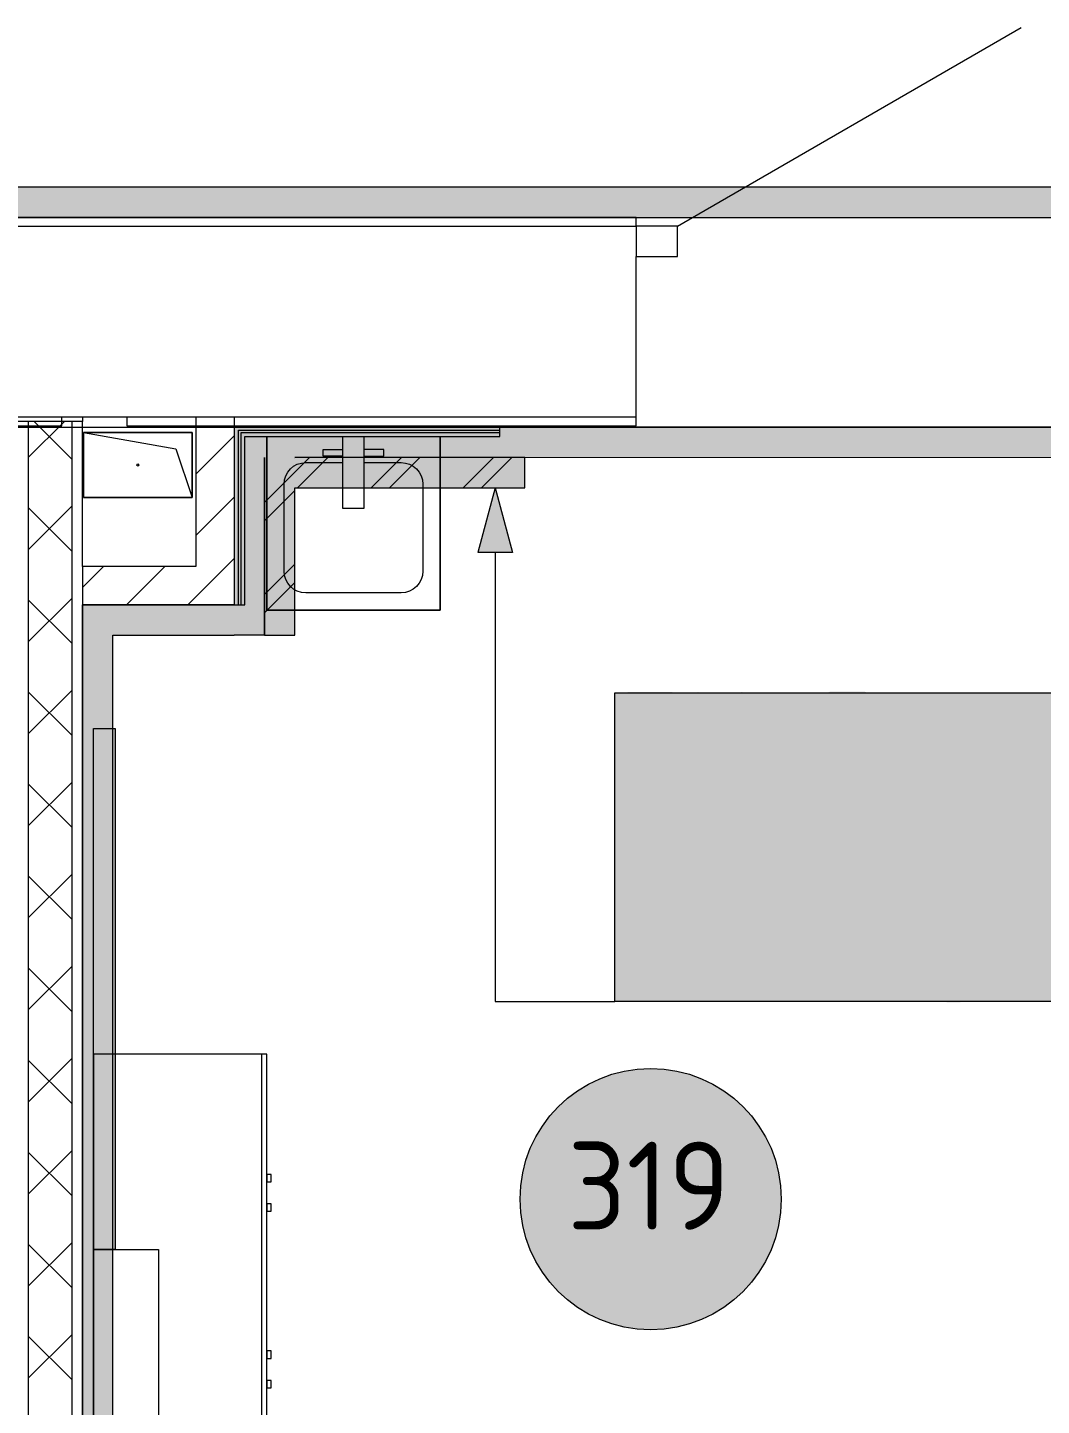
# Model space of a CAD drawing. Header units: millimetres. Extents: x 0 to 1189, y 0 to 841.
# Drawn here: x 542.88 to 566.26, y 348.33 to 380.08 of the extents above; entities that cross this region are included whole.
import ezdxf

# ---------------------------------------------------------------- set-up
doc = ezdxf.new("R2010")
doc.units = ezdxf.units.MM

msp = doc.modelspace()

# ---------------------------------------------------------------- hatches: boundary and pattern name
at = {"true_color": 0xf1d696}
h = msp.add_hatch(color=41, dxfattribs=at)
h.dxf.hatch_style = 2
h.paths.add_polyline_path([(703.533075, 376.404346), (703.518075, 375.704345), (520.082795, 375.704345), (520.082795, 376.404346)])
h = msp.add_hatch(color=41, dxfattribs=at)
h.dxf.hatch_style = 2
h.paths.add_polyline_path([(548.346838, 370.171336), (547.646837, 370.171336), (547.646837, 370.871337)])
h = msp.add_hatch(color=41, dxfattribs=at)
h.dxf.hatch_style = 2
h.paths.add_polyline_path([(547.646837, 370.871337), (548.346838, 370.871337), (548.346838, 370.171336)])
h = msp.add_hatch(color=41, dxfattribs=at)
h.dxf.hatch_style = 2
h.paths.add_polyline_path([(548.346838, 370.171336), (548.346838, 370.871337), (622.176951, 370.887337), (622.176951, 370.187336)])
h = msp.add_hatch(color=41, dxfattribs=at)
h.dxf.hatch_style = 2
h.paths.add_polyline_path([(548.346838, 366.778331), (547.646837, 366.778331), (547.646837, 370.171336), (548.346838, 370.171336)])
at = {"true_color": 0xfd8379}
h = msp.add_hatch(color=11, dxfattribs=at)
h.dxf.hatch_style = 2
h.paths.add_polyline_path([(549.046839, 366.07833), (548.346838, 366.07833), (548.346838, 370.171336), (549.046839, 370.172336)])
h = msp.add_hatch(color=11, dxfattribs=at)
h.dxf.hatch_style = 2
h.paths.add_polyline_path([(549.046839, 369.472335), (549.046839, 370.172336), (554.346847, 370.173336), (554.346847, 369.473335)])
at = {"true_color": 0x0077b0}
h = msp.add_hatch(color=144, dxfattribs=at)
h.dxf.hatch_style = 2
h.paths.add_polyline_path([(553.664846, 369.473335), (554.064846, 367.980333), (553.264845, 367.980333)])
at = {"true_color": 0xf1d696}
h = msp.add_hatch(color=41, dxfattribs=at)
h.dxf.hatch_style = 2
h.paths.add_polyline_path([(544.851832, 366.07833), (544.151831, 366.07833), (544.151831, 366.778331)])
h = msp.add_hatch(color=41, dxfattribs=at)
h.dxf.hatch_style = 2
h.paths.add_polyline_path([(544.851832, 366.778331), (544.851832, 366.07833), (544.151831, 366.778331)])
h = msp.add_hatch(color=41, dxfattribs=at)
h.dxf.hatch_style = 2
h.paths.add_polyline_path([(544.851832, 366.07833), (544.851832, 366.778331), (547.646837, 366.778331), (547.646837, 366.07833)])
h = msp.add_hatch(color=41, dxfattribs=at)
h.dxf.hatch_style = 2
h.paths.add_polyline_path([(547.646837, 366.778331), (548.346838, 366.07833), (547.646837, 366.07833)])
h = msp.add_hatch(color=41, dxfattribs=at)
h.dxf.hatch_style = 2
h.paths.add_polyline_path([(548.346838, 366.778331), (548.346838, 366.07833), (547.646837, 366.778331)])
h = msp.add_hatch(color=41, dxfattribs=at)
h.dxf.hatch_style = 2
h.paths.add_polyline_path([(544.151831, 366.07833), (544.851832, 366.07833), (544.851832, 314.604251), (544.151831, 314.604251)])
at = {"true_color": 0xffffff}
h = msp.add_hatch(color=7, dxfattribs=at)
h.dxf.hatch_style = 2
h.paths.add_polyline_path([(556.42285, 364.751328), (587.965898, 364.751328), (587.965898, 357.633317), (556.42285, 357.633317)])
at = {"true_color": 0x0077b0}
h = msp.add_hatch(color=144, dxfattribs=at)
h.dxf.hatch_style = 2
h.paths.add_polyline_path([(556.725544, 364.767773), (557.735922, 364.767773), (557.809647, 364.74221), (557.834589, 364.665798), (557.834589, 362.848441), (557.809647, 362.773683), (557.735922, 362.749774), (557.65951, 362.773683), (557.633947, 362.848441), (557.633947, 364.564374), (556.826968, 364.564374), (556.826968, 362.848441), (556.801681, 362.773683), (556.725544, 362.749774), (556.649408, 362.773683), (556.624121, 362.848441), (556.624121, 364.665798), (556.649408, 364.74221)])
h = msp.add_hatch(color=144, dxfattribs=at)
h.dxf.hatch_style = 2
h.paths.add_polyline_path([(558.239425, 362.848441), (558.239425, 364.665798), (558.264712, 364.74221), (558.340849, 364.767773), (558.416985, 364.74221), (558.442272, 364.665798), (558.442272, 363.960242), (559.249251, 363.960242), (559.249251, 364.665798), (559.274814, 364.74221), (559.351226, 364.767773), (559.424951, 364.74221), (559.449894, 364.665798), (559.449894, 362.848441), (559.424951, 362.773683), (559.351226, 362.749774), (559.274814, 362.773683), (559.249251, 362.848441), (559.249251, 363.757395), (558.442272, 363.757395), (558.442272, 362.848441), (558.416985, 362.773683), (558.340849, 362.749774), (558.264712, 362.773683)])
h = msp.add_hatch(color=144, dxfattribs=at)
h.dxf.hatch_style = 2
h.paths.add_polyline_path([(562.06221, 364.569886), (561.477922, 364.569886), (561.477922, 364.457439), (561.453324, 364.383438), (561.382011, 364.35822), (561.303462, 364.383782), (561.277831, 364.460195), (561.280587, 364.671861), (561.305874, 364.747998), (561.382011, 364.773285), (562.189541, 364.773285), (562.263404, 364.748342), (562.290965, 364.674617), (562.285452, 364.649261), (561.881963, 362.831353), (561.849648, 362.772925), (561.7855, 362.75253), (561.70957, 362.778023), (561.684077, 362.853953), (561.684077, 362.876553)])
at = {"true_color": 0x999999}
h = msp.add_hatch(color=253, dxfattribs=at)
h.dxf.hatch_style = 2
h.paths.add_polyline_path([(544.401832, 363.924327), (544.901832, 363.924327), (544.901832, 351.924308), (544.401832, 351.924308)])
at = {"true_color": 0x0077b0}
h = msp.add_hatch(color=144, dxfattribs=at)
h.dxf.hatch_style = 2
h.paths.add_polyline_path([(560.763132, 363.251931), (559.956153, 363.251931), (559.880016, 363.277493), (559.854729, 363.353906), (559.880016, 363.430042), (559.956153, 363.455329), (560.763132, 363.455329), (560.839269, 363.430042), (560.864556, 363.353906), (560.839269, 363.277493)])
h = msp.add_hatch(color=144, dxfattribs=at)
h.paths.add_polyline_path([(556.624121, 360.666064), (556.624121, 361.070105), (556.633155, 361.171744), (556.660432, 361.265166), (556.706209, 361.35063), (556.770744, 361.428395), (556.848508, 361.49293), (556.933973, 361.538707), (557.027395, 361.565983), (557.129034, 361.575018), (557.324095, 361.539051), (557.487324, 361.431151), (557.551859, 361.353343), (557.597636, 361.267578), (557.624912, 361.173337), (557.633947, 361.070105), (557.633947, 360.666064), (557.624482, 360.566018), (557.596258, 360.473414), (557.549534, 360.388252), (557.484568, 360.31053), (557.408009, 360.245995), (557.322717, 360.200218), (557.229467, 360.172942), (557.129034, 360.163907), (557.027395, 360.172942), (556.933973, 360.200218), (556.848508, 360.245995), (556.770744, 360.31053), (556.706209, 360.388252), (556.660432, 360.473414), (556.633155, 360.566018)])
h.paths.add_polyline_path([(557.4311, 360.66882), (557.4311, 361.072861), (557.409603, 361.188341), (557.343457, 361.287284), (557.24596, 361.352947), (557.129034, 361.374376), (557.012107, 361.352947), (556.914611, 361.287284), (556.848465, 361.188341), (556.826968, 361.072861), (556.826968, 360.66882), (556.848465, 360.551273), (556.914611, 360.454397), (557.012107, 360.387356), (557.129034, 360.364549), (557.24596, 360.387356), (557.343457, 360.454397), (557.409603, 360.552307)])
h = msp.add_hatch(color=144, dxfattribs=at)
h.dxf.hatch_style = 2
h.paths.add_polyline_path([(558.139946, 361.575018), (559.048348, 361.575018), (559.203722, 361.545666), (559.333878, 361.459263), (559.422693, 361.328211), (559.452389, 361.171528), (559.452389, 360.262574), (559.426827, 360.187816), (559.350414, 360.163907), (559.274278, 360.187816), (559.248991, 360.262574), (559.248991, 361.171528), (559.234521, 361.249663), (559.192767, 361.315396), (559.126966, 361.35839), (559.048348, 361.37162), (558.845501, 361.37162), (558.845501, 360.262574), (558.820008, 360.187816), (558.744078, 360.163907), (558.670077, 360.187816), (558.644859, 360.262574), (558.644859, 361.37162), (558.241369, 361.37162), (558.241369, 360.262574), (558.216082, 360.187816), (558.139946, 360.163907), (558.063809, 360.187816), (558.038522, 360.262574), (558.038522, 361.476351), (558.063809, 361.550076)])
h = msp.add_hatch(color=144, dxfattribs=at)
h.dxf.hatch_style = 2
h.paths.add_polyline_path([(560.548006, 360.262574), (560.548006, 361.476351), (560.573293, 361.550076), (560.649429, 361.575018), (561.154343, 361.575018), (561.308614, 361.545666), (561.439321, 361.459263), (561.528342, 361.328211), (561.557832, 361.171528), (561.557832, 360.262574), (561.532545, 360.187816), (561.456409, 360.163907), (561.380272, 360.187816), (561.354985, 360.262574), (561.354985, 361.171528), (561.340447, 361.249663), (561.29821, 361.315396), (561.232891, 361.35839), (561.154343, 361.37162), (560.750853, 361.37162), (560.750853, 360.262574), (560.725566, 360.187816), (560.649429, 360.163907), (560.573293, 360.187816)])
h = msp.add_hatch(color=144, dxfattribs=at)
h.paths.add_polyline_path([(561.962407, 360.666064), (561.962407, 361.070105), (561.971442, 361.171744), (561.998718, 361.265166), (562.044495, 361.35063), (562.10903, 361.428395), (562.186795, 361.49293), (562.272259, 361.538707), (562.365681, 361.565983), (562.46732, 361.575018), (562.662382, 361.539051), (562.82561, 361.431151), (562.890146, 361.353343), (562.935922, 361.267578), (562.963199, 361.173337), (562.972234, 361.070105), (562.972234, 360.666064), (562.962768, 360.566018), (562.934544, 360.473414), (562.88782, 360.388252), (562.822854, 360.31053), (562.746296, 360.245995), (562.661004, 360.200218), (562.567754, 360.172942), (562.46732, 360.163907), (562.365681, 360.172942), (562.272259, 360.200218), (562.186795, 360.245995), (562.10903, 360.31053), (562.044495, 360.388252), (561.998718, 360.473414), (561.971442, 360.566018)])
h.paths.add_polyline_path([(562.769386, 360.66882), (562.769386, 361.072861), (562.747889, 361.188341), (562.681743, 361.287284), (562.584247, 361.352947), (562.46732, 361.374376), (562.350394, 361.352947), (562.252898, 361.287284), (562.186752, 361.188341), (562.165254, 361.072861), (562.165254, 360.66882), (562.186752, 360.551273), (562.252898, 360.454397), (562.350394, 360.387356), (562.46732, 360.364549), (562.584247, 360.387356), (562.681743, 360.454397), (562.747889, 360.552307)])
h = msp.add_hatch(color=144, dxfattribs=at)
h.dxf.hatch_style = 2
h.paths.add_polyline_path([(563.881722, 361.575018), (564.285211, 361.575018), (564.361348, 361.550076), (564.386635, 361.476351), (564.386635, 360.262574), (564.361348, 360.187816), (564.285211, 360.163907), (564.209075, 360.187816), (564.183788, 360.262574), (564.183788, 361.37162), (563.952277, 361.37162), (563.571387, 360.231706), (563.537419, 360.180857), (563.478232, 360.163907), (563.402095, 360.189194), (563.376808, 360.265331), (563.382321, 360.29675), (563.780298, 361.493438), (563.820468, 361.555312)])
h = msp.add_hatch(color=144, dxfattribs=at)
h.paths.add_polyline_path([(565.598189, 361.37162), (565.194699, 361.37162), (565.116151, 361.357357), (565.050832, 361.315396), (565.008595, 361.249663), (564.994057, 361.171528), (564.994057, 360.567397), (565.00894, 360.490295), (565.053588, 360.423529), (565.118563, 360.379157), (565.194699, 360.364549), (565.397547, 360.364549), (565.474717, 360.379157), (565.538658, 360.423529), (565.583306, 360.489262), (565.598189, 360.567397)])
h.paths.add_polyline_path([(566.001679, 360.262574), (565.976736, 360.187816), (565.903011, 360.163907), (565.773407, 360.189538), (565.671501, 360.268087), (565.546306, 360.189538), (565.397547, 360.163907), (565.194699, 360.163907), (565.038361, 360.192226), (564.909721, 360.279662), (564.8207, 360.40968), (564.79121, 360.567397), (564.79121, 361.171528), (564.8207, 361.328211), (564.909721, 361.459263), (565.038361, 361.545666), (565.194699, 361.575018), (565.699613, 361.575018), (565.775749, 361.550076), (565.801036, 361.476351), (565.801036, 360.465973), (565.826599, 360.389836), (565.903011, 360.364549), (565.976736, 360.338987)])
h = msp.add_hatch(color=144, dxfattribs=at)
h.paths.add_polyline_path([(559.908574, 359.059928), (560.000421, 359.11505), (560.084412, 359.133791), (560.129956, 359.147641), (560.170953, 359.186708), (560.201407, 359.236317), (560.211191, 359.285927), (560.200098, 359.344907), (560.167094, 359.393965), (560.117829, 359.426349), (560.059056, 359.436409), (560.000283, 359.425522), (559.951018, 359.393965), (559.919461, 359.344907), (559.908574, 359.285927)])
h.paths.add_polyline_path([(560.285606, 359.104026), (560.379243, 359.046906), (560.452624, 358.964568), (560.498306, 358.864798), (560.513809, 358.75676), (560.513809, 358.452489), (560.485559, 358.3069), (560.401912, 358.185701), (560.2803, 358.102674), (560.135124, 358.075458), (559.988845, 358.102674), (559.866131, 358.185701), (559.783586, 358.307726), (559.756439, 358.452489), (559.756439, 359.285927), (559.778487, 359.40368), (559.845184, 359.502003), (559.942405, 359.567047), (560.059056, 359.589095), (560.176327, 359.566771), (560.274581, 359.499798), (560.339625, 359.403404), (560.361673, 359.285927), (560.342656, 359.183194)])
h.paths.add_polyline_path([(560.361673, 358.454143), (560.361673, 358.75676), (560.345412, 358.843852), (560.296079, 358.917715), (560.222629, 358.967255), (560.135124, 358.98331), (560.047618, 358.967255), (559.974169, 358.917715), (559.924835, 358.843852), (559.908574, 358.75676), (559.908574, 358.454143), (559.924835, 358.36588), (559.974169, 358.293739), (560.047618, 358.243096), (560.135124, 358.22594), (560.222629, 358.243096), (560.296079, 358.293739), (560.345412, 358.366706)])
h = msp.add_hatch(color=144, dxfattribs=at)
h.dxf.hatch_style = 2
h.paths.add_polyline_path([(556.57396, 358.149321), (556.57396, 359.059928), (556.592977, 359.11505), (556.650028, 359.133791), (557.028713, 359.133791), (557.144537, 359.111812), (557.242584, 359.047251), (557.309281, 358.948514), (557.33133, 358.831174), (557.33133, 358.149321), (557.312313, 358.093372), (557.255262, 358.075458), (557.198211, 358.093372), (557.179195, 358.149321), (557.179195, 358.831174), (557.168308, 358.889947), (557.136751, 358.939212), (557.087486, 358.97139), (557.028713, 358.981656), (556.726096, 358.981656), (556.726096, 358.149321), (556.707079, 358.093372), (556.650028, 358.075458), (556.592977, 358.093372)])
h = msp.add_hatch(color=144, dxfattribs=at)
h.paths.add_polyline_path([(557.634786, 359.059928), (557.653803, 359.11505), (557.710854, 359.133791), (558.089539, 359.133791), (558.20681, 359.111812), (558.303411, 359.047251), (558.370108, 358.948514), (558.392156, 358.831174), (558.392156, 358.378075), (558.370108, 358.260735), (558.303411, 358.161999), (558.20681, 358.096611), (558.089539, 358.075458), (557.786922, 358.075458), (557.786922, 357.694568), (557.767905, 357.638964), (557.710854, 357.620154), (557.653803, 357.638964), (557.634786, 357.694568)])
h.paths.add_polyline_path([(557.786922, 358.981656), (557.786922, 358.22594), (558.089539, 358.22594), (558.14721, 358.237033), (558.195372, 358.270037), (558.228859, 358.319302), (558.240021, 358.378075), (558.240021, 358.831174), (558.229134, 358.889947), (558.197577, 358.939212), (558.148312, 358.97139), (558.089539, 358.981656)])
h = msp.add_hatch(color=144, dxfattribs=at)
h.dxf.hatch_style = 2
h.paths.add_polyline_path([(559.452982, 359.059928), (559.452982, 358.149321), (559.433965, 358.093372), (559.376915, 358.075458), (558.99823, 358.075458), (558.880959, 358.096611), (558.784358, 358.161999), (558.717661, 358.259908), (558.695613, 358.378075), (558.695613, 359.059928), (558.71463, 359.11505), (558.77168, 359.133791), (558.828731, 359.11505), (558.847748, 359.059928), (558.847748, 358.378075), (558.85891, 358.320129), (558.892396, 358.270037), (558.941386, 358.237033), (558.99823, 358.22594), (559.300847, 358.22594), (559.300847, 359.059928), (559.319864, 359.11505), (559.376915, 359.133791), (559.433965, 359.11505)])
h = msp.add_hatch(color=144, dxfattribs=at)
h.paths.add_polyline_path([(561.085707, 358.530762), (560.980011, 358.562801), (560.893333, 358.629981), (560.836282, 358.722723), (560.817265, 358.831174), (560.839314, 358.948514), (560.906011, 359.047251), (561.002611, 359.111812), (561.119882, 359.133791), (561.498567, 359.133791), (561.555618, 359.11505), (561.574635, 359.059928), (561.574635, 358.149321), (561.555618, 358.093372), (561.498567, 358.075458), (561.441516, 358.093372), (561.422499, 358.149321), (561.422499, 358.528557), (561.269813, 358.528557), (560.954518, 358.105224), (560.927233, 358.082279), (560.893333, 358.075458), (560.836282, 358.093372), (560.817265, 358.149321), (560.832148, 358.196174)])
h.paths.add_polyline_path([(560.9694, 358.831174), (560.980563, 358.773228), (561.014049, 358.723136), (561.063038, 358.68965), (561.119882, 358.678488), (561.422499, 358.678488), (561.422499, 358.981656), (561.119882, 358.981656), (561.061109, 358.970769), (561.011844, 358.939212), (560.980287, 358.889947)])
h = msp.add_hatch(color=144, dxfattribs=at)
h.dxf.hatch_style = 2
h.paths.add_polyline_path([(562.407258, 358.378075), (562.397474, 358.441258), (562.367019, 358.488318), (562.277722, 358.528557), (562.180708, 358.528557), (562.127792, 358.551708), (562.104641, 358.604625), (562.127792, 358.659746), (562.201655, 358.682897), (562.224806, 358.682897), (562.250162, 358.680692), (562.317479, 358.691854), (562.367019, 358.725341), (562.397474, 358.772676), (562.407258, 358.831174), (562.397198, 358.889947), (562.364814, 358.939212), (562.31555, 358.97139), (562.256776, 358.981656), (562.180708, 358.981656), (562.110497, 358.971872), (562.025817, 358.943071), (561.956571, 358.914545), (561.934866, 358.905037), (561.894628, 358.932598), (561.878091, 358.985514), (561.909373, 359.042634), (562.002666, 359.093553), (562.098095, 359.124007), (562.180708, 359.133791), (562.256776, 359.133791), (562.374323, 359.111812), (562.472853, 359.047251), (562.537414, 358.948514), (562.559393, 358.831174), (562.533831, 358.694955), (562.455765, 358.604625), (562.533831, 358.514294), (562.559393, 358.378075), (562.537414, 358.260735), (562.472853, 358.161999), (562.374323, 358.096611), (562.256776, 358.075458), (562.180708, 358.075458), (562.096166, 358.084966), (562.000461, 358.113492), (561.908477, 358.164686), (561.878091, 358.223735), (561.894628, 358.276652), (561.937071, 358.304212), (561.961256, 358.294704), (562.028022, 358.266178), (562.110773, 358.235724), (562.180708, 358.22594), (562.256776, 358.22594), (562.31555, 358.237033), (562.364814, 358.270037), (562.396371, 358.319302)])
h = msp.add_hatch(color=144, dxfattribs=at)
h.dxf.hatch_style = 2
h.paths.add_polyline_path([(563.014817, 358.636595), (563.491067, 359.112845), (563.543984, 359.133791), (563.601035, 359.11505), (563.620052, 359.059928), (563.596901, 359.007012), (563.264518, 358.672424), (563.605169, 358.193969), (563.620052, 358.149321), (563.601035, 358.093372), (563.543984, 358.075458), (563.480594, 358.107428), (563.154826, 358.564386), (563.014817, 358.422724), (563.014817, 358.149321), (562.995801, 358.093372), (562.93875, 358.075458), (562.881699, 358.093372), (562.862682, 358.149321), (562.862682, 359.059928), (562.881699, 359.11505), (562.93875, 359.133791), (562.995801, 359.11505), (563.014817, 359.059928)])
h = msp.add_hatch(color=144, dxfattribs=at)
h.dxf.hatch_style = 2
h.paths.add_polyline_path([(564.528743, 357.921118), (564.528743, 358.075458), (564.226125, 358.075458), (564.108854, 358.096611), (564.012254, 358.161999), (563.945557, 358.260735), (563.923508, 358.378075), (563.923508, 359.059928), (563.942525, 359.11505), (563.999576, 359.133791), (564.056627, 359.11505), (564.075644, 359.059928), (564.075644, 358.378075), (564.086806, 358.320129), (564.120292, 358.270037), (564.169281, 358.237033), (564.226125, 358.22594), (564.528743, 358.22594), (564.528743, 359.059928), (564.54776, 359.11505), (564.60481, 359.133791), (564.661861, 359.11505), (564.680878, 359.059928), (564.680878, 357.923323), (564.659105, 357.805569), (564.594337, 357.707246), (564.497737, 357.642203), (564.380466, 357.620154), (564.075644, 357.620154), (564.018593, 357.63924), (563.999576, 357.696773), (564.022727, 357.74969), (564.075644, 357.772841), (564.378261, 357.772841), (564.437034, 357.7829), (564.486299, 357.815284), (564.517856, 357.86262)])
h = msp.add_hatch(color=144, dxfattribs=at)
h.dxf.hatch_style = 2
h.paths.add_polyline_path([(565.653509, 358.831174), (565.653509, 358.378075), (565.664671, 358.320129), (565.698158, 358.270037), (565.747147, 358.237033), (565.803991, 358.22594), (566.030541, 358.22594), (566.087591, 358.206854), (566.106608, 358.149321), (566.087591, 358.093372), (566.030541, 358.075458), (565.803991, 358.075458), (565.68672, 358.096611), (565.59012, 358.161999), (565.523422, 358.259908), (565.501374, 358.378075), (565.501374, 358.831174), (565.523422, 358.948514), (565.59012, 359.047251), (565.68672, 359.111812), (565.803991, 359.133791), (566.030541, 359.133791), (566.087591, 359.114774), (566.106608, 359.057724), (566.087591, 359.000673), (566.030541, 358.981656), (565.803991, 358.981656), (565.745218, 358.970769), (565.695953, 358.939212), (565.664396, 358.889947)])
at = {"true_color": 0xffffff}
h = msp.add_hatch(color=7, dxfattribs=at)
edge = h.paths.add_edge_path()
edge.add_arc((557.249351, 353.08281), 3.011505, 0, 360)

# ---------------------------------------------------------------- linework, layer by layer
at = {"color": 7, "lineweight": 0}
for points in [[(557.866852, 375.504344), (565.790864, 380.079351)], [(703.533075, 376.404346), (520.082795, 376.404346)], [(556.916851, 375.704345), (486.516743, 375.704345)], [(520.082795, 375.704345), (704.219076, 375.704345)], [(556.916851, 375.504344), (556.916851, 375.704345)], [(486.516743, 375.504344), (556.916851, 375.504344)], [(556.916851, 375.504344), (556.916851, 374.804343)], [(557.866852, 375.504344), (556.916851, 375.504344)], [(557.866852, 374.804343), (557.866852, 375.504344)], [(556.916851, 374.804343), (557.866852, 374.804343)], [(556.916851, 371.104338), (556.916851, 374.804343)], [(198.085303, 370.871337), (863.72632, 370.871337)], [(556.916851, 371.104338), (486.516743, 371.104338)], [(486.516743, 370.904337), (543.676831, 370.904337)], [(544.151831, 371.004338), (542.651829, 371.004338)], [(542.901829, 370.169336), (543.736831, 371.004338)], [(542.901829, 371.004338), (542.901829, 311.904247)], [(543.901831, 370.137336), (543.03583, 371.004338)], [(543.676831, 370.904337), (543.676831, 371.104338)], [(543.901831, 371.004338), (543.901831, 311.904247)], [(544.151831, 371.104338), (544.151831, 371.004338)], [(544.151831, 367.658332), (544.151831, 371.004338)], [(545.176833, 371.104338), (545.176833, 370.904337)], [(545.176833, 370.904337), (556.916851, 370.904337)], [(546.766835, 371.104338), (546.766835, 367.658332)], [(547.646837, 371.104338), (547.646837, 366.778331)], [(622.176951, 370.887337), (547.646837, 370.871337)], [(547.646837, 370.871337), (547.646837, 370.171336)], [(553.771846, 370.654337), (553.771846, 370.904337)], [(556.916851, 370.904337), (556.916851, 371.104338)], [(544.176831, 369.248335), (544.176831, 370.748337)], [(544.176831, 370.748337), (546.676835, 370.748337)], [(544.176831, 370.748337), (546.301835, 370.373337)], [(546.676835, 370.748337), (544.176831, 370.748337)], [(544.176831, 370.748337), (544.176831, 369.248335)], [(544.176831, 369.248335), (544.176831, 370.748337)], [(544.176831, 370.748337), (546.676835, 370.748337)], [(544.176831, 370.748337), (546.301835, 370.373337)], [(546.676835, 370.748337), (544.176831, 370.748337)], [(544.176831, 370.748337), (544.176831, 369.248335)], [(544.176831, 369.248335), (544.176831, 370.748337)], [(544.176831, 370.748337), (546.676835, 370.748337)], [(544.176831, 370.748337), (546.301835, 370.373337)], [(546.676835, 370.748337), (544.176831, 370.748337)], [(544.176831, 370.748337), (544.176831, 369.248335)], [(546.676835, 370.748337), (546.676835, 369.248335)], [(546.676835, 369.248335), (546.676835, 370.748337)], [(546.676835, 370.748337), (546.676835, 369.248335)], [(546.676835, 369.248335), (546.676835, 370.748337)], [(546.676835, 370.748337), (546.676835, 369.248335)], [(546.676835, 369.248335), (546.676835, 370.748337)], [(547.746837, 370.804337), (553.771846, 370.804337)], [(547.746837, 366.778331), (547.746837, 370.804337)], [(547.806837, 370.744337), (553.771846, 370.744337)], [(547.806837, 366.778331), (547.806837, 370.744337)], [(547.896837, 370.654337), (553.771846, 370.654337)], [(547.896837, 366.778331), (547.896837, 370.654337)], [(548.396838, 370.654337), (548.396838, 366.654331)], [(548.396838, 366.654331), (548.396838, 370.654337)], [(550.146841, 370.654337), (550.146841, 369.004334)], [(550.646841, 369.004334), (550.646841, 370.654337)], [(552.396844, 366.654331), (552.396844, 370.654337)], [(552.396844, 370.654337), (552.396844, 366.654331)], [(546.301835, 370.373337), (546.676835, 369.248335)], [(546.301835, 370.373337), (546.676835, 369.248335)], [(546.301835, 370.373337), (546.676835, 369.248335)], [(549.69684, 370.354337), (550.146841, 370.354337)], [(549.69684, 370.204336), (549.69684, 370.354337)], [(551.096842, 370.354337), (550.646841, 370.354337)], [(551.096842, 370.204336), (551.096842, 370.354337)], [(545.426833, 369.973336), (545.401833, 369.998336), (545.426833, 370.023336)], [(545.426833, 369.973336), (545.401833, 369.998336), (545.426833, 370.023336)], [(545.426833, 369.973336), (545.401833, 369.998336), (545.426833, 370.023336)], [(545.401833, 369.998336), (545.420833, 370.022336)], [(545.401833, 369.998336), (545.420833, 370.022336)], [(545.401833, 369.998336), (545.420833, 370.022336)], [(545.426833, 369.973336), (545.405833, 369.985336)], [(545.426833, 369.973336), (545.405833, 369.985336)], [(545.426833, 369.973336), (545.405833, 369.985336)], [(545.426833, 370.023336), (545.451833, 369.998336), (545.426833, 369.973336)], [(545.426833, 370.023336), (545.451833, 369.998336), (545.426833, 369.973336)], [(545.426833, 370.023336), (545.451833, 369.998336), (545.426833, 369.973336)], [(545.433833, 370.022336), (545.451833, 369.998336), (545.448833, 369.985336)], [(545.433833, 370.022336), (545.451833, 369.998336), (545.448833, 369.985336)], [(545.433833, 370.022336), (545.451833, 369.998336), (545.448833, 369.985336)], [(547.646837, 370.171336), (547.646837, 366.778331)], [(548.346838, 370.171336), (548.346838, 366.07833)], [(548.346838, 366.07833), (548.346838, 370.171336)], [(548.796838, 369.554335), (548.807003, 369.655062), (548.836151, 369.748898), (548.882268, 369.833828), (548.943339, 369.907836), (549.017347, 369.968906), (549.102276, 370.015023), (549.196112, 370.044172), (549.296839, 370.054336)], [(549.046839, 370.172336), (622.176951, 370.187336)], [(554.346847, 370.173336), (549.046839, 370.172336)], [(549.046839, 369.836336), (549.382839, 370.172336)], [(549.106839, 369.472335), (549.80684, 370.172336)], [(549.296839, 370.054336), (550.146841, 370.054336)], [(550.146841, 370.204336), (549.69684, 370.204336)], [(550.646841, 370.204336), (551.096842, 370.204336)], [(550.646841, 370.054336), (551.496843, 370.054336)], [(550.804842, 369.472335), (551.504843, 370.172336)], [(551.228842, 369.472335), (551.928843, 370.172336)], [(551.496843, 370.054336), (551.597569, 370.044172), (551.691405, 370.015023), (551.776335, 369.968906), (551.850343, 369.907836), (551.911414, 369.833828), (551.957531, 369.748898), (551.986679, 369.655062), (551.996843, 369.554335)], [(552.925845, 369.472335), (553.626846, 370.173336)], [(553.350845, 369.473335), (554.050846, 370.173336)], [(554.346847, 369.473335), (554.346847, 370.173336)], [(548.346838, 369.136335), (549.046839, 369.836336)], [(548.346838, 368.712334), (549.046839, 369.412335)], [(548.796838, 367.554332), (548.796838, 369.554335)], [(549.046839, 369.472335), (554.346847, 369.473335)], [(549.046839, 366.07833), (549.046839, 369.472335)], [(551.996843, 369.554335), (551.996843, 367.554332)], [(542.901829, 368.047333), (543.901831, 369.047335)], [(543.901831, 368.016333), (542.901829, 369.016334)], [(546.676835, 369.248335), (544.176831, 369.248335)], [(544.176831, 369.248335), (546.676835, 369.248335)], [(546.676835, 369.248335), (544.176831, 369.248335)], [(544.176831, 369.248335), (546.676835, 369.248335)], [(546.676835, 369.248335), (544.176831, 369.248335)], [(544.176831, 369.248335), (546.676835, 369.248335)], [(550.146841, 369.004334), (550.646841, 369.004334)], [(548.346838, 367.015331), (549.046839, 367.715332)], [(546.766835, 367.658332), (544.151831, 367.658332)], [(544.151831, 367.658332), (544.151831, 366.778331)], [(549.296839, 367.054331), (549.196112, 367.064496), (549.102276, 367.093644), (549.017347, 367.139761), (548.943339, 367.200832), (548.882268, 367.27484), (548.836151, 367.359769), (548.807003, 367.453606), (548.796838, 367.554332)], [(551.996843, 367.554332), (551.986679, 367.453606), (551.957531, 367.359769), (551.911414, 367.27484), (551.850343, 367.200832), (551.776335, 367.139761), (551.691405, 367.093644), (551.597569, 367.064496), (551.496843, 367.054331)], [(548.346838, 366.590331), (549.046839, 367.290332)], [(551.496843, 367.054331), (549.296839, 367.054331)], [(542.901829, 365.92633), (543.901831, 366.926331)], [(543.901831, 365.89433), (542.901829, 366.894331)], [(544.151831, 311.904247), (544.151831, 366.778331)], [(544.151831, 366.778331), (547.896837, 366.778331)], [(544.151831, 366.778331), (544.151831, 366.07833)], [(547.646837, 366.778331), (544.151831, 366.778331)], [(548.396838, 366.654331), (552.396844, 366.654331)], [(552.396844, 366.654331), (548.396838, 366.654331)], [(544.151831, 366.07833), (544.151831, 314.604251)], [(544.851832, 366.07833), (547.646837, 366.07833)], [(544.851832, 314.604251), (544.851832, 366.07833)], [(548.346838, 366.07833), (547.646837, 366.07833)], [(548.346838, 366.07833), (549.046839, 366.07833)], [(542.901829, 363.805327), (543.901831, 364.805328)], [(543.901831, 363.773326), (542.901829, 364.773328)], [(542.901829, 361.683323), (543.901831, 362.683325)], [(543.901831, 361.652323), (542.901829, 362.652325)], [(542.901829, 359.56232), (543.901831, 360.562322)], [(543.901831, 359.53032), (542.901829, 360.530322)], [(542.901829, 357.441317), (543.901831, 358.441318)], [(543.901831, 357.409317), (542.901829, 358.409318)], [(542.901829, 355.319314), (543.901831, 356.319315)], [(543.901831, 355.288313), (542.901829, 356.288315)], [(554.237847, 353.08231), (554.253391, 353.390356), (554.299017, 353.689483), (554.37321, 353.978181), (554.474456, 354.254937), (554.601245, 354.51824), (554.75206, 354.766578), (554.925391, 354.99844), (555.119723, 355.212313), (555.333543, 355.406687), (555.565339, 355.580048), (555.813596, 355.730886), (556.076803, 355.857689), (556.353444, 355.958945), (556.642009, 356.033143), (556.940982, 356.07877), (557.248851, 356.094315), (557.556897, 356.07877), (557.856024, 356.033143), (558.144722, 355.958945), (558.421478, 355.857689), (558.684781, 355.730886), (558.93312, 355.580048), (559.164981, 355.406687), (559.378855, 355.212313), (559.573228, 354.99844), (559.74659, 354.766578), (559.897428, 354.51824), (560.024231, 354.254937), (560.125487, 353.978181), (560.199684, 353.689483), (560.245311, 353.390356), (560.260856, 353.08231)], [(542.901829, 353.19831), (543.901831, 354.198312)], [(543.901831, 353.16631), (542.901829, 354.166312)], [(560.260856, 353.08231), (560.245311, 352.774441), (560.199684, 352.475467), (560.125487, 352.186903), (560.024231, 351.910261), (559.897428, 351.647055), (559.74659, 351.398798), (559.573228, 351.167002), (559.378855, 350.953182), (559.164981, 350.75885), (558.93312, 350.585519), (558.684781, 350.434703), (558.421478, 350.307915), (558.144722, 350.206668), (557.856024, 350.132476), (557.556897, 350.08685), (557.248851, 350.071306), (556.940982, 350.08685), (556.642009, 350.132476), (556.353444, 350.206668), (556.076803, 350.307915), (555.813596, 350.434703), (555.565339, 350.585519), (555.333543, 350.75885), (555.119723, 350.953182), (554.925391, 351.167002), (554.75206, 351.398798), (554.601245, 351.647055), (554.474456, 351.910261), (554.37321, 352.186903), (554.299017, 352.475467), (554.253391, 352.774441), (554.237847, 353.08231)], [(542.901829, 351.077307), (543.901831, 352.077309)], [(543.901831, 351.045307), (542.901829, 352.045309)], [(542.901829, 348.955304), (543.901831, 349.955305)], [(543.901831, 348.924304), (542.901829, 349.924305)]]:
    msp.add_lwpolyline(points, dxfattribs=at)
at = {"color": 250, "lineweight": 0, "true_color": 0x353535}
for points in [[(546.766835, 369.791336), (547.646837, 370.671337)], [(546.766835, 368.377333), (547.646837, 369.257335)], [(547.461836, 367.658332), (547.646837, 367.843333)], [(544.151831, 367.176332), (544.633832, 367.658332)], [(545.167833, 366.778331), (546.047834, 367.658332)], [(546.581835, 366.778331), (547.461836, 367.658332)]]:
    msp.add_lwpolyline(points, dxfattribs=at)
at = {"color": 144, "lineweight": 0, "true_color": 0x0077b0}
for points in [[(553.664846, 369.473335), (553.264845, 367.980333)], [(553.664846, 369.473335), (554.064846, 367.980333)], [(554.064846, 367.980333), (553.264845, 367.980333)], [(553.664846, 367.980333), (553.667846, 357.633317)], [(556.42285, 364.751328), (587.965898, 364.751328)], [(556.42285, 357.633317), (556.42285, 364.751328)], [(553.667846, 357.633317), (556.42285, 357.633317)], [(587.965898, 357.633317), (556.42285, 357.633317)]]:
    msp.add_lwpolyline(points, dxfattribs=at)
at = {"color": 253, "lineweight": 0, "true_color": 0x999999}
for points in [[(544.401832, 363.924327), (544.901832, 363.924327)], [(544.401832, 351.924308), (544.401832, 363.924327)], [(544.901832, 363.924327), (544.901832, 351.924308)], [(548.401838, 356.424315), (544.401832, 356.424315)], [(544.401832, 356.424315), (544.401832, 341.924293)], [(548.281838, 341.924293), (548.281838, 356.424315)], [(548.401838, 341.924293), (548.401838, 356.424315)], [(548.401838, 353.653311), (548.401838, 353.479311)], [(548.503838, 353.653311), (548.401838, 353.653311)], [(548.401838, 353.479311), (548.503838, 353.479311)], [(548.503838, 353.479311), (548.503838, 353.653311)], [(548.401838, 352.97631), (548.401838, 352.80231)], [(548.503838, 352.97631), (548.401838, 352.97631)], [(548.401838, 352.80231), (548.503838, 352.80231)], [(548.503838, 352.80231), (548.503838, 352.97631)], [(544.401832, 331.924278), (544.401832, 351.924308)], [(544.401832, 351.924308), (545.901834, 351.924308)], [(544.901832, 351.924308), (544.401832, 351.924308)], [(545.901834, 351.924308), (545.901834, 331.924278)], [(548.401838, 349.583305), (548.401838, 349.409305)], [(548.503838, 349.583305), (548.401838, 349.583305)], [(548.503838, 349.409305), (548.503838, 349.583305)], [(548.401838, 349.409305), (548.503838, 349.409305)], [(548.401838, 348.906304), (548.401838, 348.732303)], [(548.503838, 348.906304), (548.401838, 348.906304)], [(548.401838, 348.732303), (548.503838, 348.732303)], [(548.503838, 348.732303), (548.503838, 348.906304)]]:
    msp.add_lwpolyline(points, dxfattribs=at)

# ---------------------------------------------------------------- texts
at = {"color": 7, "insert": (555.329859, 354.404939), "char_height": 2.026853, "attachment_point": 1}
msp.add_mtext('{\\fGOSTCommon|b0|i0|c0;319}', dxfattribs=at)

doc.saveas('drawing.dxf')
